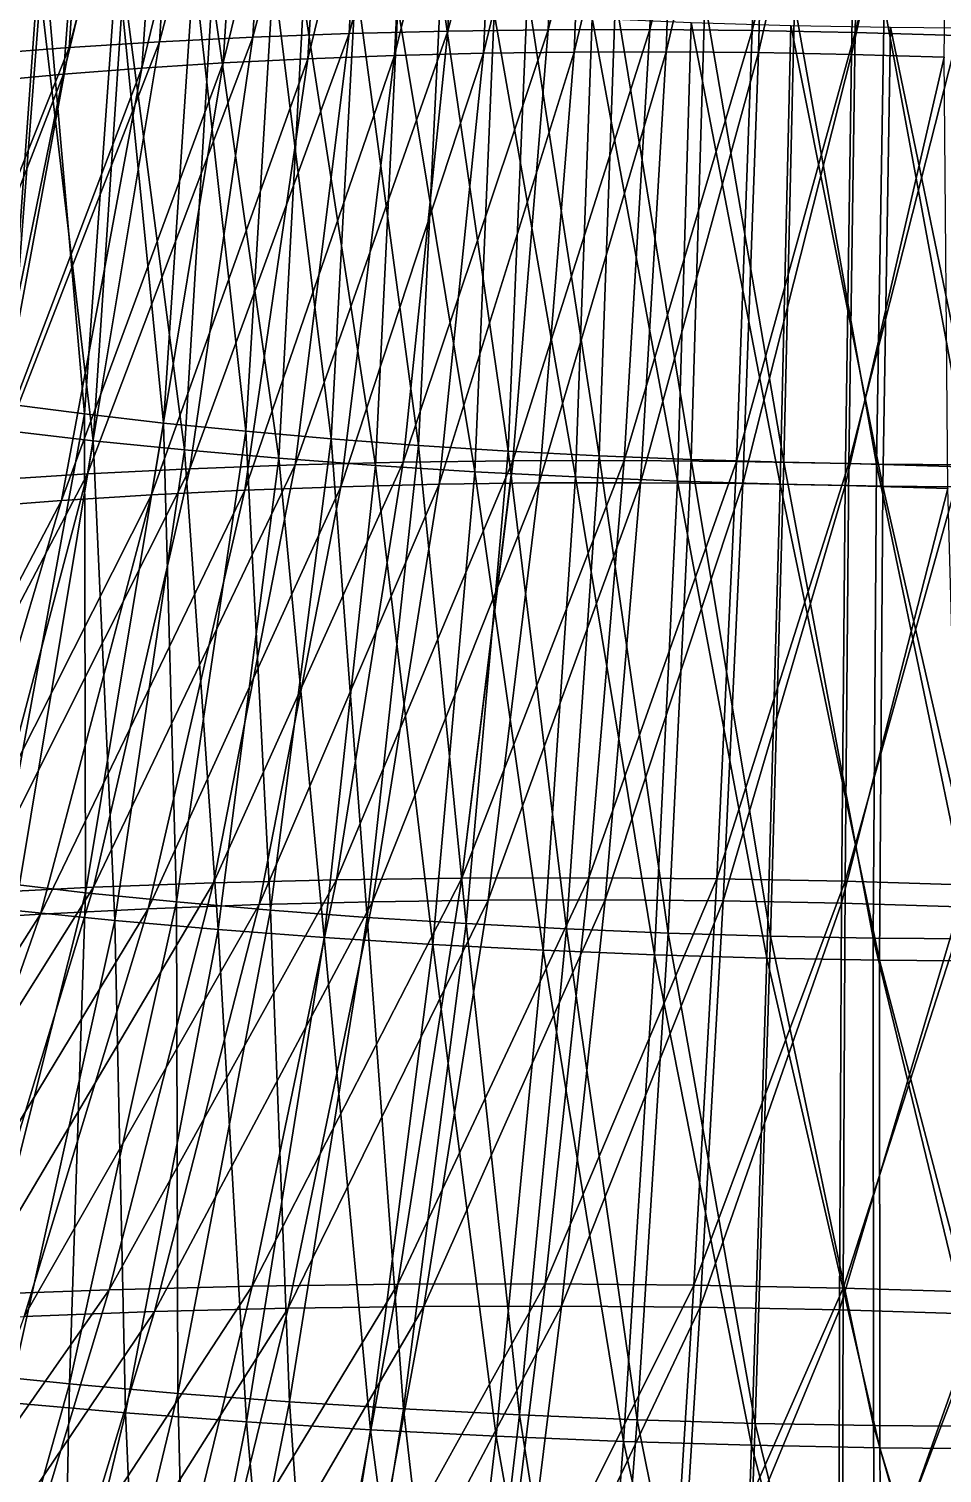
# Model space of a CAD drawing. Header units: metres. Extents: x -144 to 156, y -13 to 466.
# Drawn here: x -26.2 to 5.7, y 20.8 to 71.2 of the extents above; entities that cross this region are included whole.
import ezdxf

# ---------------------------------------------------------------- set-up
doc = ezdxf.new("R2010")
doc.units = ezdxf.units.M

msp = doc.modelspace()

# ---------------------------------------------------------------- linework, layer by layer
for points in [[(-8.069341, 71.206345, -1065.7246), (-7.4656115, 86.78565, -1061.8444), (-11.575644, 71.15916, -1064.9424), (-11.575543, 71.159256, -1064.9423)], [(-11.575644, 71.15916, -1064.9424), (-7.4656115, 86.78565, -1061.8444), (-10.872367, 86.73981, -1061.0844), (-10.872267, 86.73991, -1061.0842)], [(-4.517174, 71.21464, -1066.2634), (-4.0142946, 86.79372, -1062.3678), (-8.069341, 71.206345, -1065.7246), (-8.069241, 71.20644, -1065.7245)], [(-8.069341, 71.206345, -1065.7246), (-4.0142946, 86.79372, -1062.3678), (-7.4656115, 86.78565, -1061.8444), (-7.4655113, 86.78575, -1061.8442)], [(-4.517174, 71.21464, -1066.2634), (-0.53522515, 86.763954, -1062.6522), (-4.0142946, 86.79372, -1062.3678), (-4.0141945, 86.793816, -1062.3677)], [(-21.650116, 70.78749, -1061.1788), (-20.660812, 86.37869, -1057.4277), (-24.805593, 70.58891, -1059.4724), (-24.805494, 70.58901, -1059.4723)], [(-24.805593, 70.58891, -1059.4724), (-20.660812, 86.37869, -1057.4277), (-23.7267, 86.18575, -1055.7698), (-23.7266, 86.18585, -1055.7697)], [(-18.38261, 70.94922, -1062.664), (-17.486074, 86.53583, -1058.8706), (-21.650116, 70.78749, -1061.1788), (-21.650017, 70.78759, -1061.1787)], [(-21.650116, 70.78749, -1061.1788), (-17.486074, 86.53583, -1058.8706), (-20.660812, 86.37869, -1057.4277), (-20.660713, 86.37879, -1057.4276)], [(-15.01899, 71.0733, -1063.9205), (-14.217952, 86.656395, -1060.0914), (-18.38261, 70.94922, -1062.664), (-18.382511, 70.94932, -1062.6638)], [(-18.38261, 70.94922, -1062.664), (-14.217952, 86.656395, -1060.0914), (-17.486074, 86.53583, -1058.8706), (-17.485975, 86.53593, -1058.8705)], [(-11.575644, 71.15916, -1064.9424), (-10.872367, 86.73981, -1061.0844), (-15.01899, 71.0733, -1063.9205), (-15.018889, 71.0734, -1063.9204)], [(-15.01899, 71.0733, -1063.9205), (-10.872367, 86.73981, -1061.0844), (-14.217952, 86.656395, -1060.0914), (-14.217852, 86.656494, -1060.0913)], [(-0.9364438, 71.184006, -1066.556), (-0.53522515, 86.763954, -1062.6522), (-4.517174, 71.21464, -1066.2634), (-4.5170736, 71.21474, -1066.2633)], [(-0.9364438, 71.184006, -1066.556), (2.9546535, 86.69651, -1062.6962), (-0.53522515, 86.763954, -1062.6522), (-0.53512514, 86.76405, -1062.6521)], [(2.6554112, 71.11459, -1066.6013), (2.9546535, 86.69651, -1062.6962), (-0.9364438, 71.184006, -1066.556), (-0.9363438, 71.184105, -1066.5559)], [(2.6554112, 71.11459, -1066.6013), (6.438326, 86.59171, -1062.4994), (2.9546535, 86.69651, -1062.6962), (2.9547534, 86.69661, -1062.696)], [(6.240878, 71.00673, -1066.3987), (6.438326, 86.59171, -1062.4994), (2.6554112, 71.11459, -1066.6013), (2.6555111, 71.11469, -1066.6012)], [(-24.805593, 70.58891, -1059.4724), (-23.7267, 86.18575, -1055.7698), (-27.833656, 70.354454, -1057.5531), (-27.833557, 70.35455, -1057.553)], [(-27.833656, 70.354454, -1057.5531), (-23.7267, 86.18575, -1055.7698), (-26.668797, 85.957954, -1053.9048), (-26.668697, 85.95805, -1053.9047)], [(-16.466257, 70.19879, -1058.1072), (-15.56972, 85.7854, -1054.3138), (-19.416367, 70.05277, -1056.7664), (-19.416267, 70.05287, -1056.7662)], [(-19.416367, 70.05277, -1056.7664), (-15.56972, 85.7854, -1054.3138), (-18.427063, 85.643974, -1053.0151), (-18.426964, 85.64407, -1053.015)], [(-13.429369, 70.31083, -1059.2416), (-12.628331, 85.89391, -1055.4126), (-16.466257, 70.19879, -1058.1072), (-16.466158, 70.19889, -1058.107)], [(-16.466257, 70.19879, -1058.1072), (-12.628331, 85.89391, -1055.4126), (-15.56972, 85.7854, -1054.3138), (-15.56962, 85.7855, -1054.3137)], [(-10.3205, 70.388336, -1060.1643), (-9.617223, 85.96899, -1056.3063), (-13.429369, 70.31083, -1059.2416), (-13.429269, 70.31093, -1059.2415)], [(-13.429369, 70.31083, -1059.2416), (-9.617223, 85.96899, -1056.3063), (-12.628331, 85.89391, -1055.4126), (-12.628231, 85.89401, -1055.4125)], [(-7.154789, 70.43094, -1060.8705), (-6.5510597, 86.010254, -1056.9902), (-10.3205, 70.388336, -1060.1643), (-10.3204, 70.388435, -1060.1642)], [(-10.3205, 70.388336, -1060.1643), (-6.5510597, 86.010254, -1056.9902), (-9.617223, 85.96899, -1056.3063), (-9.617123, 85.969086, -1056.3062)], [(-3.94767, 70.43843, -1061.3569), (-3.4447896, 86.01751, -1057.4614), (-7.154789, 70.43094, -1060.8705), (-7.154689, 70.43104, -1060.8704)], [(-7.154789, 70.43094, -1060.8705), (-3.4447896, 86.01751, -1057.4614), (-6.5510597, 86.010254, -1056.9902), (-6.5509596, 86.01035, -1056.9901)], [(-3.94767, 70.43843, -1061.3569), (-0.3135426, 85.99072, -1057.7174), (-3.4447896, 86.01751, -1057.4614), (-3.4446898, 86.01761, -1057.4613)], [(-0.7147622, 70.410774, -1061.6212), (-0.3135426, 85.99072, -1057.7174), (-3.94767, 70.43843, -1061.3569), (-3.94757, 70.43853, -1061.3568)], [(-0.7147622, 70.410774, -1061.6212), (2.8274338, 85.930016, -1057.7568), (-0.3135426, 85.99072, -1057.7174), (-0.31344262, 85.99082, -1057.7173)], [(2.5281906, 70.3481, -1061.662), (2.8274338, 85.930016, -1057.7568), (-0.7147622, 70.410774, -1061.6212), (-0.7146622, 70.41087, -1061.6211)], [(2.5281906, 70.3481, -1061.662), (5.962823, 85.8357, -1057.5797), (2.8274338, 85.930016, -1057.7568), (2.8275337, 85.930115, -1057.7567)], [(5.765375, 70.25072, -1061.4791), (5.962823, 85.8357, -1057.5797), (2.5281906, 70.3481, -1061.662), (2.5282905, 70.3482, -1061.6619)], [(-24.999254, 69.661804, -1053.4927), (-23.834393, 85.2653, -1049.8445), (-27.604837, 69.41875, -1051.5759), (-27.604738, 69.418846, -1051.5758)], [(-27.604837, 69.41875, -1051.5759), (-23.834393, 85.2653, -1049.8445), (-26.35804, 85.02989, -1047.9879), (-26.35794, 85.02999, -1047.9878)], [(-22.26533, 69.87348, -1055.2257), (-21.186436, 85.47033, -1051.523), (-24.999254, 69.661804, -1053.4927), (-24.999155, 69.6619, -1053.4926)], [(-24.999254, 69.661804, -1053.4927), (-21.186436, 85.47033, -1051.523), (-23.834393, 85.2653, -1049.8445), (-23.834293, 85.265396, -1049.8444)], [(-19.416367, 70.05277, -1056.7664), (-18.427063, 85.643974, -1053.0151), (-22.26533, 69.87348, -1055.2257), (-22.26523, 69.87358, -1055.2256)], [(-22.26533, 69.87348, -1055.2257), (-18.427063, 85.643974, -1053.0151), (-21.186436, 85.47033, -1051.523), (-21.186337, 85.47043, -1051.5228)], [(-26.912539, 58.13442, -979.2103), (-28.11273, 74.45804, -979.863), (-25.687511, 74.1004, -977.89795), (-25.687412, 74.1005, -977.8978)], [(-26.912539, 58.13442, -979.2103), (-25.687511, 74.1004, -977.89795), (-24.270922, 57.789963, -977.3595), (-24.270823, 57.790062, -977.3594)], [(-24.270922, 57.789963, -977.3595), (-25.687511, 74.1004, -977.89795), (-23.128963, 73.76678, -976.10535), (-23.128864, 73.76688, -976.1052)], [(-24.270922, 57.789963, -977.3595), (-23.128963, 73.76678, -976.10535), (-21.504496, 57.47198, -975.69574), (-21.504396, 57.47208, -975.6956)], [(-21.504496, 57.47198, -975.69574), (-23.128963, 73.76678, -976.10535), (-20.449528, 73.45879, -974.4939), (-20.449429, 73.45889, -974.4938)], [(-27.026966, 57.20535, -973.2288), (-28.72776, 73.55285, -973.9664), (-25.885004, 73.18217, -971.9747), (-25.884905, 73.18227, -971.97455)], [(-27.026966, 57.20535, -973.2288), (-25.885004, 73.18217, -971.9747), (-23.962902, 56.853157, -971.38605), (-23.962803, 56.853256, -971.3859)], [(-23.962902, 56.853157, -971.38605), (-25.885004, 73.18217, -971.9747), (-22.907936, 72.83997, -970.1842), (-22.907837, 72.84007, -970.1841)], [(-21.504496, 57.47198, -975.69574), (-20.449528, 73.45879, -974.4939), (-18.626745, 57.18202, -974.2271), (-18.626646, 57.182117, -974.227)], [(-18.626745, 57.18202, -974.2271), (-20.449528, 73.45879, -974.4939), (-17.662271, 73.177956, -973.0715), (-17.662172, 73.178055, -973.07135)], [(-18.626745, 57.18202, -974.2271), (-17.662271, 73.177956, -973.0715), (-15.65169, 56.921494, -972.9608), (-15.651589, 56.921593, -972.9607)], [(-15.65169, 56.921494, -972.9608), (-17.662271, 73.177956, -973.0715), (-14.780768, 72.92562, -971.845), (-14.780668, 72.92572, -971.84485)], [(-23.962902, 56.853157, -971.38605), (-22.907936, 72.83997, -970.1842), (-20.775541, 56.531998, -969.75946), (-20.775442, 56.532097, -969.75934)], [(-20.775541, 56.531998, -969.75946), (-22.907936, 72.83997, -970.1842), (-19.811068, 72.52793, -968.60376), (-19.810968, 72.52803, -968.60364)], [(-15.65169, 56.921494, -972.9608), (-14.780768, 72.92562, -971.845), (-12.593824, 56.691673, -971.903), (-12.593724, 56.691772, -971.9029)], [(-12.593824, 56.691673, -971.903), (-14.780768, 72.92562, -971.845), (-11.819058, 72.703026, -970.82043), (-11.818958, 72.703125, -970.8203)], [(-12.593824, 56.691673, -971.903), (-11.819058, 72.703026, -970.82043), (-9.468068, 56.493675, -971.05884), (-9.467968, 56.493774, -971.0587)], [(-9.468068, 56.493675, -971.05884), (-11.819058, 72.703026, -970.82043), (-8.7915945, 72.51125, -970.0028), (-8.791494, 72.51135, -970.0027)], [(-20.775541, 56.531998, -969.75946), (-19.811068, 72.52793, -968.60376), (-17.480408, 56.243443, -968.35693), (-17.480309, 56.24354, -968.3568)], [(-17.480408, 56.243443, -968.35693), (-19.811068, 72.52793, -968.60376), (-16.609486, 72.247574, -967.2411), (-16.609386, 72.24767, -967.24097)], [(-17.480408, 56.243443, -968.35693), (-16.609486, 72.247574, -967.2411), (-14.09355, 55.988895, -967.1853), (-14.09345, 55.988995, -967.1852)], [(-14.09355, 55.988895, -967.1853), (-16.609486, 72.247574, -967.2411), (-13.318788, 72.00025, -966.1027), (-13.318687, 72.00035, -966.1026)], [(-9.468068, 56.493675, -971.05884), (-8.7915945, 72.51125, -970.0028), (-6.289608, 56.32847, -970.4324), (-6.289508, 56.328568, -970.43225)], [(-6.289608, 56.32847, -970.4324), (-8.7915945, 72.51125, -970.0028), (-5.7130833, 72.35124, -969.39606), (-5.712983, 72.35134, -969.39594)], [(-6.289608, 56.32847, -970.4324), (-5.7130833, 72.35124, -969.39606), (-3.0739489, 56.196854, -970.02673), (-3.073849, 56.196953, -970.0266)], [(-3.0739489, 56.196854, -970.02673), (-5.7130833, 72.35124, -969.39606), (-2.598544, 72.22376, -969.0032), (-2.598444, 72.22386, -969.00305)], [(-3.0739489, 56.196854, -970.02673), (-2.598544, 72.22376, -969.0032), (0.16324186, 56.099472, -969.8439), (0.16334186, 56.09957, -969.84375)], [(0.16324186, 56.099472, -969.8439), (-2.598544, 72.22376, -969.0032), (0.5368521, 72.12945, -968.82605), (0.53695214, 72.12955, -968.8259)], [(-14.09355, 55.988895, -967.1853), (-13.318788, 72.00025, -966.1027), (-10.631502, 55.7696, -966.2503), (-10.631402, 55.7697, -966.2502)], [(-10.631502, 55.7696, -966.2503), (-13.318788, 72.00025, -966.1027), (-9.9550295, 71.78718, -965.1942), (-9.954929, 71.78728, -965.1941)], [(-10.631502, 55.7696, -966.2503), (-9.9550295, 71.78718, -965.1942), (-7.1110744, 55.586617, -965.55646), (-7.1109743, 55.586716, -965.55634)], [(-7.1110744, 55.586617, -965.55646), (-9.9550295, 71.78718, -965.1942), (-6.5345526, 71.60939, -964.5201), (-6.5344524, 71.60949, -964.51996)], [(0.16324186, 56.099472, -969.8439), (0.5368521, 72.12945, -968.82605), (3.4061942, 56.036797, -969.8847), (3.406294, 56.036896, -969.8846)], [(3.4061942, 56.036797, -969.8847), (0.5368521, 72.12945, -968.82605), (3.6778276, 72.06874, -968.86554), (3.6779275, 72.06884, -968.8654)], [(3.4061942, 56.036797, -969.8847), (3.6778276, 72.06874, -968.86554), (6.639086, 56.00914, -970.1489), (6.639186, 56.00924, -970.1488)], [(6.639086, 56.00914, -970.1489), (3.6778276, 72.06874, -968.86554), (6.809059, 72.041954, -969.1215), (6.8091593, 72.04205, -969.1214)], [(-13.132458, 56.10268, -1072.0497), (-11.575644, 71.15916, -1064.9424), (-16.901018, 56.008724, -1070.9313), (-16.900919, 56.008823, -1070.9312)], [(-16.901018, 56.008724, -1070.9313), (-11.575644, 71.15916, -1064.9424), (-15.01899, 71.0733, -1063.9205), (-15.018889, 71.0734, -1063.9204)], [(-9.294993, 56.154327, -1072.9058), (-8.069341, 71.206345, -1065.7246), (-13.132458, 56.10268, -1072.0497), (-13.132358, 56.10278, -1072.0496)], [(-13.132458, 56.10268, -1072.0497), (-8.069341, 71.206345, -1065.7246), (-11.575644, 71.15916, -1064.9424), (-11.575543, 71.159256, -1064.9423)], [(-5.4073343, 56.163406, -1073.4955), (-4.517174, 71.21464, -1066.2634), (-9.294993, 56.154327, -1072.9058), (-9.294893, 56.154427, -1072.9056)], [(-9.294993, 56.154327, -1072.9058), (-4.517174, 71.21464, -1066.2634), (-8.069341, 71.206345, -1065.7246), (-8.069241, 71.20644, -1065.7245)], [(-7.1110744, 55.586617, -965.55646), (-6.5345526, 71.60939, -964.5201), (-3.5494509, 55.440838, -965.1072), (-3.549351, 55.440937, -965.10706)], [(-3.5494509, 55.440838, -965.1072), (-6.5345526, 71.60939, -964.5201), (-3.074046, 71.46775, -964.08356), (-3.073946, 71.46785, -964.08344)], [(-5.4073343, 56.163406, -1073.4955), (-0.9364438, 71.184006, -1066.556), (-4.517174, 71.21464, -1066.2634), (-4.5170736, 71.21474, -1066.2633)], [(-1.4884145, 56.12988, -1073.8158), (-0.9364438, 71.184006, -1066.556), (-5.4073343, 56.163406, -1073.4955), (-5.407234, 56.163506, -1073.4954)], [(-3.5494509, 55.440838, -965.1072), (-3.074046, 71.46775, -964.08356), (0.036022186, 55.33298, -964.9046), (0.036122188, 55.33308, -964.9045)], [(0.036022186, 55.33298, -964.9046), (-3.074046, 71.46775, -964.08356), (0.40963197, 71.36295, -963.8868), (0.40973195, 71.36305, -963.88666)], [(-1.4884145, 56.12988, -1073.8158), (2.6554112, 71.11459, -1066.6013), (-0.9364438, 71.184006, -1066.556), (-0.9363438, 71.184105, -1066.5559)], [(0.036022186, 55.33298, -964.9046), (0.40963197, 71.36295, -963.8868), (3.6278763, 55.263565, -964.9498), (3.6279762, 55.263664, -964.9497)], [(3.6278763, 55.263565, -964.9498), (0.40963197, 71.36295, -963.8868), (3.8995101, 71.29551, -963.93066), (3.89961, 71.29561, -963.93054)], [(3.6278763, 55.263565, -964.9498), (3.8995101, 71.29551, -963.93066), (7.2085896, 55.232933, -965.2425), (7.2086897, 55.233032, -965.2424)], [(7.2085896, 55.232933, -965.2425), (3.8995101, 71.29551, -963.93066), (7.378562, 71.26575, -964.2151), (7.378662, 71.26585, -964.21497)], [(-24.158436, 55.695915, -1067.9307), (-21.650116, 70.78749, -1061.1788), (-27.611935, 55.478584, -1066.0631), (-27.611835, 55.478683, -1066.063)], [(-27.611935, 55.478584, -1066.0631), (-21.650116, 70.78749, -1061.1788), (-24.805593, 70.58891, -1059.4724), (-24.805494, 70.58901, -1059.4723)], [(-20.582323, 55.872917, -1069.556), (-18.38261, 70.94922, -1062.664), (-24.158436, 55.695915, -1067.9307), (-24.158337, 55.696014, -1067.9305)], [(-24.158436, 55.695915, -1067.9307), (-18.38261, 70.94922, -1062.664), (-21.650116, 70.78749, -1061.1788), (-21.650017, 70.78759, -1061.1787)], [(-16.901018, 56.008724, -1070.9313), (-15.01899, 71.0733, -1063.9205), (-20.582323, 55.872917, -1069.556), (-20.582224, 55.873016, -1069.5559)], [(-20.582323, 55.872917, -1069.556), (-15.01899, 71.0733, -1063.9205), (-18.38261, 70.94922, -1062.664), (-18.382511, 70.94932, -1062.6638)], [(2.442682, 56.05391, -1073.8652), (2.6554112, 71.11459, -1066.6013), (-1.4884145, 56.12988, -1073.8158), (-1.4883145, 56.12998, -1073.8157)], [(2.442682, 56.05391, -1073.8652), (6.240878, 71.00673, -1066.3987), (2.6554112, 71.11459, -1066.6013), (2.6555111, 71.11469, -1066.6012)], [(6.366787, 55.935863, -1073.6436), (6.240878, 71.00673, -1066.3987), (2.442682, 56.05391, -1073.8652), (2.442782, 56.05401, -1073.8651)], [(-27.611935, 55.478584, -1066.0631), (-24.805593, 70.58891, -1059.4724), (-30.925995, 55.22198, -1063.9624), (-30.925896, 55.22208, -1063.9623)], [(-30.925995, 55.22198, -1063.9624), (-24.805593, 70.58891, -1059.4724), (-27.833656, 70.354454, -1057.5531), (-27.833557, 70.35455, -1057.553)], [(-18.665968, 55.12249, -1064.9993), (-16.466257, 70.19879, -1058.1072), (-21.924685, 54.961197, -1063.5182), (-21.924585, 54.961296, -1063.5181)], [(-21.924685, 54.961197, -1063.5182), (-16.466257, 70.19879, -1058.1072), (-19.416367, 70.05277, -1056.7664), (-19.416267, 70.05287, -1056.7662)], [(-15.311397, 55.246246, -1066.2524), (-13.429369, 70.31083, -1059.2416), (-18.665968, 55.12249, -1064.9993), (-18.665869, 55.12259, -1064.9991)], [(-18.665968, 55.12249, -1064.9993), (-13.429369, 70.31083, -1059.2416), (-16.466257, 70.19879, -1058.1072), (-16.466158, 70.19889, -1058.107)], [(-11.877313, 55.331863, -1067.2715), (-10.3205, 70.388336, -1060.1643), (-15.311397, 55.246246, -1066.2524), (-15.311296, 55.246346, -1066.2523)], [(-15.311397, 55.246246, -1066.2524), (-10.3205, 70.388336, -1060.1643), (-13.429369, 70.31083, -1059.2416), (-13.429269, 70.31093, -1059.2415)], [(-8.380441, 55.37892, -1068.0516), (-7.154789, 70.43094, -1060.8705), (-11.877313, 55.331863, -1067.2715), (-11.877213, 55.331963, -1067.2714)], [(-11.877313, 55.331863, -1067.2715), (-7.154789, 70.43094, -1060.8705), (-10.3205, 70.388336, -1060.1643), (-10.3204, 70.388435, -1060.1642)], [(-4.8378296, 55.387196, -1068.589), (-3.94767, 70.43843, -1061.3569), (-8.380441, 55.37892, -1068.0516), (-8.380341, 55.37902, -1068.0515)], [(-8.380441, 55.37892, -1068.0516), (-3.94767, 70.43843, -1061.3569), (-7.154789, 70.43094, -1060.8705), (-7.154689, 70.43104, -1060.8704)], [(-4.8378296, 55.387196, -1068.589), (-0.7147622, 70.410774, -1061.6212), (-3.94767, 70.43843, -1061.3569), (-3.94757, 70.43853, -1061.3568)], [(-1.266732, 55.356647, -1068.8809), (-0.7147622, 70.410774, -1061.6212), (-4.8378296, 55.387196, -1068.589), (-4.8377295, 55.387295, -1068.5889)], [(-1.266732, 55.356647, -1068.8809), (2.5281906, 70.3481, -1061.662), (-0.7147622, 70.410774, -1061.6212), (-0.7146622, 70.41087, -1061.6211)], [(2.315461, 55.28742, -1068.926), (2.5281906, 70.3481, -1061.662), (-1.266732, 55.356647, -1068.8809), (-1.266632, 55.356747, -1068.8807)], [(2.315461, 55.28742, -1068.926), (5.765375, 70.25072, -1061.4791), (2.5281906, 70.3481, -1061.662), (2.5282905, 70.3482, -1061.6619)], [(5.891285, 55.17985, -1068.724), (5.765375, 70.25072, -1061.4791), (2.315461, 55.28742, -1068.926), (2.3155608, 55.287518, -1068.9259)], [(-28.09159, 54.529327, -1059.9021), (-24.999254, 69.661804, -1053.4927), (-30.96974, 54.260853, -1057.7848), (-30.96964, 54.260952, -1057.7847)], [(-30.96974, 54.260853, -1057.7848), (-24.999254, 69.661804, -1053.4927), (-27.604837, 69.41875, -1051.5759), (-27.604738, 69.418846, -1051.5758)], [(-25.071672, 54.763153, -1061.8163), (-22.26533, 69.87348, -1055.2257), (-28.09159, 54.529327, -1059.9021), (-28.091492, 54.529427, -1059.902)], [(-28.09159, 54.529327, -1059.9021), (-22.26533, 69.87348, -1055.2257), (-24.999254, 69.661804, -1053.4927), (-24.999155, 69.6619, -1053.4926)], [(-21.924685, 54.961197, -1063.5182), (-19.416367, 70.05277, -1056.7664), (-25.071672, 54.763153, -1061.8163), (-25.071573, 54.763252, -1061.8162)], [(-25.071672, 54.763153, -1061.8163), (-19.416367, 70.05277, -1056.7664), (-22.26533, 69.87348, -1055.2257), (-22.26523, 69.87358, -1055.2256)], [(-27.28707, 41.415592, -975.8047), (-26.912539, 58.13442, -979.2103), (-24.270922, 57.789963, -977.3595), (-24.270823, 57.790062, -977.3594)], [(-27.28707, 41.415592, -975.8047), (-24.270922, 57.789963, -977.3595), (-24.231249, 41.064346, -973.9669), (-24.23115, 41.064445, -973.9668)], [(-24.231249, 41.064346, -973.9669), (-24.270922, 57.789963, -977.3595), (-21.504496, 57.47198, -975.69574), (-21.504396, 57.47208, -975.6956)], [(-26.68966, 40.445522, -969.6572), (-27.026966, 57.20535, -973.2288), (-23.962902, 56.853157, -971.38605), (-23.962803, 56.853256, -971.3859)], [(-24.231249, 41.064346, -973.9669), (-21.504496, 57.47198, -975.69574), (-21.052462, 40.744053, -972.34467), (-21.052362, 40.744152, -972.34454)], [(-21.052462, 40.744053, -972.34467), (-21.504496, 57.47198, -975.69574), (-18.626745, 57.18202, -974.2271), (-18.626646, 57.182117, -974.227)], [(-21.052462, 40.744053, -972.34467), (-18.626745, 57.18202, -974.2271), (-17.766191, 40.456276, -970.9459), (-17.766092, 40.456375, -970.9458)], [(-17.766191, 40.456276, -970.9459), (-18.626745, 57.18202, -974.2271), (-15.65169, 56.921494, -972.9608), (-15.651589, 56.921593, -972.9607)], [(-26.68966, 40.445522, -969.6572), (-23.962902, 56.853157, -971.38605), (-23.20126, 40.094032, -967.87695), (-23.20116, 40.09413, -967.87683)], [(-23.20126, 40.094032, -967.87695), (-23.962902, 56.853157, -971.38605), (-20.775541, 56.531998, -969.75946), (-20.775442, 56.532097, -969.75934)], [(-23.20126, 40.094032, -967.87695), (-20.775541, 56.531998, -969.75946), (-19.594906, 39.778225, -966.342), (-19.594807, 39.778324, -966.34186)], [(-19.594906, 39.778225, -966.342), (-20.775541, 56.531998, -969.75946), (-17.480408, 56.243443, -968.35693), (-17.480309, 56.24354, -968.3568)], [(-17.766191, 40.456276, -970.9459), (-15.65169, 56.921494, -972.9608), (-14.388446, 40.20241, -969.7774), (-14.388346, 40.20251, -969.7773)], [(-14.388446, 40.20241, -969.7774), (-15.65169, 56.921494, -972.9608), (-12.593824, 56.691673, -971.903), (-12.593724, 56.691772, -971.9029)], [(-14.388446, 40.20241, -969.7774), (-12.593824, 56.691673, -971.903), (-10.935708, 39.983704, -968.8449), (-10.935608, 39.983803, -968.8448)], [(-10.935708, 39.983704, -968.8449), (-12.593824, 56.691673, -971.903), (-9.468068, 56.493675, -971.05884), (-9.467968, 56.493774, -971.0587)], [(-19.755735, 41.410706, -1080.805), (-16.901018, 56.008724, -1070.9313), (-23.954653, 41.255802, -1079.2365), (-23.954554, 41.2559, -1079.2363)], [(-23.954653, 41.255802, -1079.2365), (-16.901018, 56.008724, -1070.9313), (-20.582323, 55.872917, -1069.556), (-20.582224, 55.873016, -1069.5559)], [(-15.457294, 41.517876, -1082.0807), (-13.132458, 56.10268, -1072.0497), (-19.755735, 41.410706, -1080.805), (-19.755636, 41.410805, -1080.8049)], [(-19.755735, 41.410706, -1080.805), (-13.132458, 56.10268, -1072.0497), (-16.901018, 56.008724, -1070.9313), (-16.900919, 56.008823, -1070.9312)], [(-19.594906, 39.778225, -966.342), (-17.480408, 56.243443, -968.35693), (-15.888173, 39.499634, -965.0597), (-15.888073, 39.499733, -965.0596)], [(-15.888173, 39.499634, -965.0597), (-17.480408, 56.243443, -968.35693), (-14.09355, 55.988895, -967.1853), (-14.09345, 55.988995, -967.1852)], [(-11.080261, 41.576782, -1083.0571), (-9.294993, 56.154327, -1072.9058), (-15.457294, 41.517876, -1082.0807), (-15.457194, 41.517975, -1082.0806)], [(-15.457294, 41.517876, -1082.0807), (-9.294993, 56.154327, -1072.9058), (-13.132458, 56.10268, -1072.0497), (-13.132358, 56.10278, -1072.0496)], [(-6.645975, 41.587135, -1083.7297), (-5.4073343, 56.163406, -1073.4955), (-11.080261, 41.576782, -1083.0571), (-11.080161, 41.57688, -1083.057)], [(-11.080261, 41.576782, -1083.0571), (-5.4073343, 56.163406, -1073.4955), (-9.294993, 56.154327, -1072.9058), (-9.294893, 56.154427, -1072.9056)], [(-10.935708, 39.983704, -968.8449), (-9.468068, 56.493675, -971.05884), (-7.424754, 39.801212, -968.15295), (-7.424654, 39.80131, -968.15283)], [(-7.424754, 39.801212, -968.15295), (-9.468068, 56.493675, -971.05884), (-6.289608, 56.32847, -970.4324), (-6.289508, 56.328568, -970.43225)], [(-7.424754, 39.801212, -968.15295), (-6.289608, 56.32847, -970.4324), (-3.8727105, 39.655827, -967.7049), (-3.8726106, 39.655926, -967.7048)], [(-6.645975, 41.587135, -1083.7297), (-1.4884145, 56.12988, -1073.8158), (-5.4073343, 56.163406, -1073.4955), (-5.407234, 56.163506, -1073.4954)], [(-2.1760323, 41.548897, -1084.0951), (-1.4884145, 56.12988, -1073.8158), (-6.645975, 41.587135, -1083.7297), (-6.645875, 41.587234, -1083.7296)], [(-3.8727105, 39.655827, -967.7049), (-6.289608, 56.32847, -970.4324), (-3.0739489, 56.196854, -970.02673), (-3.073849, 56.196953, -970.0266)], [(-3.8727105, 39.655827, -967.7049), (-3.0739489, 56.196854, -970.02673), (-0.29688096, 39.54826, -967.50287), (-0.29678097, 39.54836, -967.50275)], [(-0.29688096, 39.54826, -967.50287), (-3.0739489, 56.196854, -970.02673), (0.16324186, 56.099472, -969.8439), (0.16334186, 56.09957, -969.84375)], [(-2.1760323, 41.548897, -1084.0951), (2.442682, 56.05391, -1073.8652), (-1.4884145, 56.12988, -1073.8158), (-1.4883145, 56.12998, -1073.8157)], [(2.3077977, 41.462242, -1084.1515), (2.442682, 56.05391, -1073.8652), (-2.1760323, 41.548897, -1084.0951), (-2.1759324, 41.548996, -1084.095)], [(-0.29688096, 39.54826, -967.50287), (0.16324186, 56.099472, -969.8439), (3.2853115, 39.47903, -967.548), (3.2854114, 39.47913, -967.54785)], [(3.2853115, 39.47903, -967.548), (0.16324186, 56.099472, -969.8439), (3.4061942, 56.036797, -969.8847), (3.406294, 56.036896, -969.8846)], [(2.3077977, 41.462242, -1084.1515), (6.366787, 55.935863, -1073.6436), (2.442682, 56.05391, -1073.8652), (2.442782, 56.05401, -1073.8651)], [(3.2853115, 39.47903, -967.548), (3.4061942, 56.036797, -969.8847), (6.856391, 39.448483, -967.83984), (6.856491, 39.44858, -967.8397)], [(6.856391, 39.448483, -967.83984), (3.4061942, 56.036797, -969.8847), (6.639086, 56.00914, -970.1489), (6.639186, 56.00924, -970.1488)], [(-28.033587, 41.053913, -1077.3826), (-24.158436, 55.695915, -1067.9307), (-31.97267, 40.806023, -1075.2524), (-31.97257, 40.80612, -1075.2523)], [(-31.97267, 40.806023, -1075.2524), (-24.158436, 55.695915, -1067.9307), (-27.611935, 55.478584, -1066.0631), (-27.611835, 55.478683, -1066.063)], [(-23.954653, 41.255802, -1079.2365), (-20.582323, 55.872917, -1069.556), (-28.033587, 41.053913, -1077.3826), (-28.033487, 41.054012, -1077.3824)], [(-28.033587, 41.053913, -1077.3826), (-20.582323, 55.872917, -1069.556), (-24.158436, 55.695915, -1067.9307), (-24.158337, 55.696014, -1067.9305)], [(-15.888173, 39.499634, -965.0597), (-14.09355, 55.988895, -967.1853), (-12.099143, 39.259624, -964.0364), (-12.099043, 39.259724, -964.03625)], [(-12.099143, 39.259624, -964.0364), (-14.09355, 55.988895, -967.1853), (-10.631502, 55.7696, -966.2503), (-10.631402, 55.7697, -966.2502)], [(-12.099143, 39.259624, -964.0364), (-10.631502, 55.7696, -966.2503), (-8.246222, 39.05936, -963.27704), (-8.246121, 39.05946, -963.2769)], [(-8.246222, 39.05936, -963.27704), (-10.631502, 55.7696, -966.2503), (-7.1110744, 55.586617, -965.55646), (-7.1109743, 55.586716, -965.55634)], [(-8.246222, 39.05936, -963.27704), (-7.1110744, 55.586617, -965.55646), (-4.348213, 38.899815, -962.7853), (-4.348113, 38.899914, -962.78516)], [(-4.348213, 38.899815, -962.7853), (-7.1110744, 55.586617, -965.55646), (-3.5494509, 55.440838, -965.1072), (-3.549351, 55.440937, -965.10706)], [(6.783655, 41.3276, -1083.8987), (6.366787, 55.935863, -1073.6436), (2.3077977, 41.462242, -1084.1515), (2.3078976, 41.46234, -1084.1514)], [(-22.038298, 40.505375, -1074.6797), (-18.665968, 55.12249, -1064.9993), (-25.799835, 40.319195, -1072.97), (-25.799736, 40.319294, -1072.9698)], [(-25.799835, 40.319195, -1072.97), (-18.665968, 55.12249, -1064.9993), (-21.924685, 54.961197, -1063.5182), (-21.924585, 54.961296, -1063.5181)], [(-18.166115, 40.648228, -1076.1262), (-15.311397, 55.246246, -1066.2524), (-22.038298, 40.505375, -1074.6797), (-22.038198, 40.505474, -1074.6796)], [(-22.038298, 40.505375, -1074.6797), (-15.311397, 55.246246, -1066.2524), (-18.665968, 55.12249, -1064.9993), (-18.665869, 55.12259, -1064.9991)], [(-14.20215, 40.747055, -1077.3026), (-11.877313, 55.331863, -1067.2715), (-18.166115, 40.648228, -1076.1262), (-18.166016, 40.648327, -1076.1261)], [(-18.166115, 40.648228, -1076.1262), (-11.877313, 55.331863, -1067.2715), (-15.311397, 55.246246, -1066.2524), (-15.311296, 55.246346, -1066.2523)], [(-10.1657095, 40.801376, -1078.2031), (-8.380441, 55.37892, -1068.0516), (-14.20215, 40.747055, -1077.3026), (-14.20205, 40.747154, -1077.3025)], [(-14.20215, 40.747055, -1077.3026), (-8.380441, 55.37892, -1068.0516), (-11.877313, 55.331863, -1067.2715), (-11.877213, 55.331963, -1067.2714)], [(-6.0764704, 40.81093, -1078.8234), (-4.8378296, 55.387196, -1068.589), (-10.1657095, 40.801376, -1078.2031), (-10.165609, 40.801476, -1078.203)], [(-10.1657095, 40.801376, -1078.2031), (-4.8378296, 55.387196, -1068.589), (-8.380441, 55.37892, -1068.0516), (-8.380341, 55.37902, -1068.0515)], [(-6.0764704, 40.81093, -1078.8234), (-1.266732, 55.356647, -1068.8809), (-4.8378296, 55.387196, -1068.589), (-4.8377295, 55.387295, -1068.5889)], [(-1.9543494, 40.77566, -1079.1603), (-1.266732, 55.356647, -1068.8809), (-6.0764704, 40.81093, -1078.8234), (-6.0763702, 40.811028, -1078.8232)], [(-4.348213, 38.899815, -962.7853), (-3.5494509, 55.440838, -965.1072), (-0.4241011, 38.78177, -962.5636), (-0.42400113, 38.781868, -962.5635)], [(-0.4241011, 38.78177, -962.5636), (-3.5494509, 55.440838, -965.1072), (0.036022186, 55.33298, -964.9046), (0.036122188, 55.33308, -964.9045)], [(-1.9543494, 40.77566, -1079.1603), (2.315461, 55.28742, -1068.926), (-1.266732, 55.356647, -1068.8809), (-1.266632, 55.356747, -1068.8807)], [(2.1805785, 40.69575, -1079.2123), (2.315461, 55.28742, -1068.926), (-1.9543494, 40.77566, -1079.1603), (-1.9542494, 40.77576, -1079.1602)], [(-0.4241011, 38.78177, -962.5636), (0.036022186, 55.33298, -964.9046), (3.5069945, 38.7058, -962.6131), (3.5070944, 38.7059, -962.613)], [(3.5069945, 38.7058, -962.6131), (0.036022186, 55.33298, -964.9046), (3.6278763, 55.263565, -964.9498), (3.6279762, 55.263664, -964.9497)], [(2.1805785, 40.69575, -1079.2123), (5.891285, 55.17985, -1068.724), (2.315461, 55.28742, -1068.926), (2.3155608, 55.287518, -1068.9259)], [(6.308154, 40.571587, -1078.9791), (5.891285, 55.17985, -1068.724), (2.1805785, 40.69575, -1079.2123), (2.1806784, 40.69585, -1079.2122)], [(3.5069945, 38.7058, -962.6131), (3.6278763, 55.263565, -964.9498), (7.4258947, 38.67227, -962.9334), (7.425995, 38.67237, -962.9333)], [(7.4258947, 38.67227, -962.9334), (3.6278763, 55.263565, -964.9498), (7.2085896, 55.232933, -965.2425), (7.2086897, 55.233032, -965.2424)], [(-29.432405, 40.090595, -1071.0056), (-25.071672, 54.763153, -1061.8163), (-32.9183, 39.820686, -1068.796), (-32.9182, 39.820786, -1068.7959)], [(-32.9183, 39.820686, -1068.796), (-25.071672, 54.763153, -1061.8163), (-28.09159, 54.529327, -1059.9021), (-28.091492, 54.529427, -1059.902)], [(-25.799835, 40.319195, -1072.97), (-21.924685, 54.961197, -1063.5182), (-29.432405, 40.090595, -1071.0056), (-29.432306, 40.090694, -1071.0055)], [(-29.432405, 40.090595, -1071.0056), (-21.924685, 54.961197, -1063.5182), (-25.071672, 54.763153, -1061.8163), (-25.071573, 54.763252, -1061.8162)], [(-28.462309, 24.278053, -969.60095), (-27.28707, 41.415592, -975.8047), (-24.231249, 41.064346, -973.9669), (-24.23115, 41.064445, -973.9668)], [(-23.406696, 27.194614, -1093.0225), (-19.755735, 41.410706, -1080.805), (-28.286882, 27.014576, -1091.1993), (-28.286783, 27.014675, -1091.1992)], [(-28.286882, 27.014576, -1091.1993), (-19.755735, 41.410706, -1080.805), (-23.954653, 41.255802, -1079.2365), (-23.954554, 41.2559, -1079.2363)], [(-18.410833, 27.319168, -1094.5051), (-15.457294, 41.517876, -1082.0807), (-23.406696, 27.194614, -1093.0225), (-23.406597, 27.194714, -1093.0223)], [(-23.406696, 27.194614, -1093.0225), (-15.457294, 41.517876, -1082.0807), (-19.755735, 41.410706, -1080.805), (-19.755636, 41.410805, -1080.8049)], [(-13.323626, 27.38763, -1095.64), (-11.080261, 41.576782, -1083.0571), (-18.410833, 27.319168, -1094.5051), (-18.410734, 27.319267, -1094.505)], [(-18.410833, 27.319168, -1094.5051), (-11.080261, 41.576782, -1083.0571), (-15.457294, 41.517876, -1082.0807), (-15.457194, 41.517975, -1082.0806)], [(-8.169878, 27.39967, -1096.4216), (-6.645975, 41.587135, -1083.7297), (-13.323626, 27.38763, -1095.64), (-13.323525, 27.38773, -1095.6399)], [(-13.323626, 27.38763, -1095.64), (-6.645975, 41.587135, -1083.7297), (-11.080261, 41.576782, -1083.0571), (-11.080161, 41.57688, -1083.057)], [(-8.169878, 27.39967, -1096.4216), (-2.1760323, 41.548897, -1084.0951), (-6.645975, 41.587135, -1083.7297), (-6.645875, 41.587234, -1083.7296)], [(-2.974691, 27.355225, -1096.8463), (-2.1760323, 41.548897, -1084.0951), (-8.169878, 27.39967, -1096.4216), (-8.169778, 27.399769, -1096.4215)], [(-2.974691, 27.355225, -1096.8463), (2.3077977, 41.462242, -1084.1515), (-2.1760323, 41.548897, -1084.0951), (-2.1759324, 41.548996, -1084.095)], [(2.2366395, 27.25451, -1096.9119), (2.3077977, 41.462242, -1084.1515), (-2.974691, 27.355225, -1096.8463), (-2.974591, 27.355324, -1096.8462)], [(2.2366395, 27.25451, -1096.9119), (6.783655, 41.3276, -1083.8987), (2.3077977, 41.462242, -1084.1515), (2.3078976, 41.46234, -1084.1514)], [(-28.286882, 27.014576, -1091.1993), (-23.954653, 41.255802, -1079.2365), (-33.027622, 26.77993, -1089.0447), (-33.027523, 26.78003, -1089.0446)], [(-33.027622, 26.77993, -1089.0447), (-23.954653, 41.255802, -1079.2365), (-28.033587, 41.053913, -1077.3826), (-28.033487, 41.054012, -1077.3824)], [(-28.462309, 24.278053, -969.60095), (-24.231249, 41.064346, -973.9669), (-24.793032, 23.908337, -967.7284), (-24.792933, 23.908436, -967.7283)], [(-24.793032, 23.908337, -967.7284), (-24.231249, 41.064346, -973.9669), (-21.052462, 40.744053, -972.34467), (-21.052362, 40.744152, -972.34454)], [(7.4387026, 27.098022, -1096.618), (6.783655, 41.3276, -1083.8987), (2.2366395, 27.25451, -1096.9119), (2.2367394, 27.25461, -1096.9117)], [(-26.37053, 26.264149, -1086.6426), (-22.038298, 40.505375, -1074.6797), (-30.793873, 26.045214, -1084.6321), (-30.793774, 26.045313, -1084.632)], [(-30.793873, 26.045214, -1084.6321), (-22.038298, 40.505375, -1074.6797), (-25.799835, 40.319195, -1072.97), (-25.799736, 40.319294, -1072.9698)], [(-26.941826, 23.258316, -963.26074), (-26.68966, 40.445522, -969.6572), (-23.20126, 40.094032, -967.87695), (-23.20116, 40.09413, -967.87683)], [(-21.817074, 26.432133, -1088.3436), (-18.166115, 40.648228, -1076.1262), (-26.37053, 26.264149, -1086.6426), (-26.37043, 26.264248, -1086.6425)], [(-26.37053, 26.264149, -1086.6426), (-18.166115, 40.648228, -1076.1262), (-22.038298, 40.505375, -1074.6797), (-22.038198, 40.505474, -1074.6796)], [(-24.793032, 23.908337, -967.7284), (-21.052462, 40.744053, -972.34467), (-20.999683, 23.576155, -966.11383), (-20.999584, 23.576254, -966.1137)], [(-17.15569, 26.54835, -1089.7269), (-14.20215, 40.747055, -1077.3026), (-21.817074, 26.432133, -1088.3436), (-21.816975, 26.432232, -1088.3435)], [(-21.817074, 26.432133, -1088.3436), (-14.20215, 40.747055, -1077.3026), (-18.166115, 40.648228, -1076.1262), (-18.166016, 40.648327, -1076.1261)], [(-20.999683, 23.576155, -966.11383), (-21.052462, 40.744053, -972.34467), (-17.766191, 40.456276, -970.9459), (-17.766092, 40.456375, -970.9458)], [(-20.999683, 23.576155, -966.11383), (-17.766191, 40.456276, -970.9459), (-17.100752, 23.283121, -964.765), (-17.100653, 23.28322, -964.7649)], [(-17.100752, 23.283121, -964.765), (-17.766191, 40.456276, -970.9459), (-14.388446, 40.20241, -969.7774), (-14.388346, 40.20251, -969.7773)], [(-12.409073, 26.612228, -1090.7859), (-10.1657095, 40.801376, -1078.2031), (-17.15569, 26.54835, -1089.7269), (-17.15559, 26.548449, -1089.7268)], [(-17.15569, 26.54835, -1089.7269), (-10.1657095, 40.801376, -1078.2031), (-14.20215, 40.747055, -1077.3026), (-14.20205, 40.747154, -1077.3025)], [(-7.600374, 26.623459, -1091.5153), (-6.0764704, 40.81093, -1078.8234), (-12.409073, 26.612228, -1090.7859), (-12.408973, 26.612328, -1090.7858)], [(-12.409073, 26.612228, -1090.7859), (-6.0764704, 40.81093, -1078.8234), (-10.1657095, 40.801376, -1078.2031), (-10.165609, 40.801476, -1078.203)], [(-7.600374, 26.623459, -1091.5153), (-1.9543494, 40.77566, -1079.1603), (-6.0764704, 40.81093, -1078.8234), (-6.0763702, 40.811028, -1078.8232)], [(-2.753008, 26.581991, -1091.9115), (-1.9543494, 40.77566, -1079.1603), (-7.600374, 26.623459, -1091.5153), (-7.600274, 26.623558, -1091.5151)], [(-2.753008, 26.581991, -1091.9115), (2.1805785, 40.69575, -1079.2123), (-1.9543494, 40.77566, -1079.1603), (-1.9542494, 40.77576, -1079.1602)], [(2.1094203, 26.488022, -1091.9727), (2.1805785, 40.69575, -1079.2123), (-2.753008, 26.581991, -1091.9115), (-2.752908, 26.58209, -1091.9114)], [(2.1094203, 26.488022, -1091.9727), (6.308154, 40.571587, -1078.9791), (2.1805785, 40.69575, -1079.2123), (2.1806784, 40.69585, -1079.2122)], [(6.9632015, 26.342009, -1091.6985), (6.308154, 40.571587, -1078.9791), (2.1094203, 26.488022, -1091.9727), (2.1095202, 26.488121, -1091.9725)], [(-30.793873, 26.045214, -1084.6321), (-25.799835, 40.319195, -1072.97), (-35.06556, 25.776394, -1082.3221), (-35.06546, 25.776493, -1082.322)], [(-35.06556, 25.776394, -1082.3221), (-25.799835, 40.319195, -1072.97), (-29.432405, 40.090595, -1071.0056), (-29.432306, 40.090694, -1071.0055)], [(-26.941826, 23.258316, -963.26074), (-23.20126, 40.094032, -967.87695), (-22.828398, 22.898104, -961.5099), (-22.828299, 22.898203, -961.50977)], [(-22.828398, 22.898104, -961.5099), (-23.20126, 40.094032, -967.87695), (-19.594906, 39.778225, -966.342), (-19.594807, 39.778324, -966.34186)], [(-17.100752, 23.283121, -964.765), (-14.388446, 40.20241, -969.7774), (-13.115256, 23.030666, -963.68866), (-13.115156, 23.030766, -963.68854)], [(-13.115256, 23.030666, -963.68866), (-14.388446, 40.20241, -969.7774), (-10.935708, 39.983704, -968.8449), (-10.935608, 39.983803, -968.8448)], [(-13.115256, 23.030666, -963.68866), (-10.935708, 39.983704, -968.8449), (-9.062559, 22.820015, -962.88995), (-9.062459, 22.820114, -962.88983)], [(-9.062559, 22.820015, -962.88995), (-10.935708, 39.983704, -968.8449), (-7.424754, 39.801212, -968.15295), (-7.424654, 39.80131, -968.15283)], [(-22.828398, 22.898104, -961.5099), (-19.594906, 39.778225, -966.342), (-18.60048, 22.580345, -960.0473), (-18.60038, 22.580444, -960.0472)], [(-18.60048, 22.580345, -960.0473), (-19.594906, 39.778225, -966.342), (-15.888173, 39.499634, -965.0597), (-15.888073, 39.499733, -965.0596)], [(-18.60048, 22.580345, -960.0473), (-15.888173, 39.499634, -965.0597), (-14.278689, 22.306587, -958.8801), (-14.278589, 22.306686, -958.88)], [(-14.278689, 22.306587, -958.8801), (-15.888173, 39.499634, -965.0597), (-12.099143, 39.259624, -964.0364), (-12.099043, 39.259724, -964.03625)], [(-9.062559, 22.820015, -962.88995), (-7.424754, 39.801212, -968.15295), (-4.962433, 22.652199, -962.37274), (-4.9623327, 22.652298, -962.3726)], [(-4.962433, 22.652199, -962.37274), (-7.424754, 39.801212, -968.15295), (-3.8727105, 39.655827, -967.7049), (-3.8726106, 39.655926, -967.7048)], [(-4.962433, 22.652199, -962.37274), (-3.8727105, 39.655827, -967.7049), (-0.83485115, 22.528034, -962.1395), (-0.8347511, 22.528133, -962.1394)], [(-0.83485115, 22.528034, -962.1395), (-3.8727105, 39.655827, -967.7049), (-0.29688096, 39.54826, -967.50287), (-0.29678097, 39.54836, -967.50275)], [(-0.83485115, 22.528034, -962.1395), (-0.29688096, 39.54826, -967.50287), (3.3000762, 22.448124, -962.1916), (3.3001761, 22.448223, -962.19147)], [(3.3000762, 22.448124, -962.1916), (-0.29688096, 39.54826, -967.50287), (3.2853115, 39.47903, -967.548), (3.2854114, 39.47913, -967.54785)], [(3.3000762, 22.448124, -962.1916), (3.2853115, 39.47903, -967.548), (7.4221773, 22.412857, -962.5285), (7.4222775, 22.412956, -962.5284)], [(7.4221773, 22.412857, -962.5285), (3.2853115, 39.47903, -967.548), (6.856391, 39.448483, -967.83984), (6.856491, 39.44858, -967.8397)], [(-14.278689, 22.306587, -958.8801), (-12.099143, 39.259624, -964.0364), (-9.8840275, 22.078163, -958.014), (-9.883927, 22.078262, -958.01385)], [(-9.8840275, 22.078163, -958.014), (-12.099143, 39.259624, -964.0364), (-8.246222, 39.05936, -963.27704), (-8.246121, 39.05946, -963.2769)], [(-9.8840275, 22.078163, -958.014), (-8.246222, 39.05936, -963.27704), (-5.437935, 21.896185, -957.4531), (-5.4378347, 21.896284, -957.453)], [(-5.437935, 21.896185, -957.4531), (-8.246222, 39.05936, -963.27704), (-4.348213, 38.899815, -962.7853), (-4.348113, 38.899914, -962.78516)], [(-5.437935, 21.896185, -957.4531), (-4.348213, 38.899815, -962.7853), (-0.96207035, 21.761543, -957.2003), (-0.9619703, 21.761642, -957.2002)], [(-0.96207035, 21.761543, -957.2003), (-4.348213, 38.899815, -962.7853), (-0.4241011, 38.78177, -962.5636), (-0.42400113, 38.781868, -962.5635)], [(-0.96207035, 21.761543, -957.2003), (-0.4241011, 38.78177, -962.5636), (3.5217602, 21.674889, -957.2567), (3.5218601, 21.674988, -957.2566)], [(3.5217602, 21.674889, -957.2567), (-0.4241011, 38.78177, -962.5636), (3.5069945, 38.7058, -962.6131), (3.5070944, 38.7059, -962.613)], [(3.5217602, 21.674889, -957.2567), (3.5069945, 38.7058, -962.6131), (7.99168, 21.636648, -957.6221), (7.9917803, 21.636747, -957.62195)], [(7.99168, 21.636648, -957.6221), (3.5069945, 38.7058, -962.6131), (7.4258947, 38.67227, -962.9334), (7.425995, 38.67237, -962.9333)], [(-21.809696, 13.39395, -1108.6248), (-18.410833, 27.319168, -1094.5051), (-27.62165, 13.249049, -1106.8999), (-27.621552, 13.249149, -1106.8998)], [(-27.62165, 13.249049, -1106.8999), (-18.410833, 27.319168, -1094.5051), (-23.406696, 27.194614, -1093.0225), (-23.406597, 27.194714, -1093.0223)], [(-15.891475, 13.473598, -1109.9451), (-13.323626, 27.38763, -1095.64), (-21.809696, 13.39395, -1108.6248), (-21.809597, 13.394051, -1108.6246)], [(-21.809696, 13.39395, -1108.6248), (-13.323626, 27.38763, -1095.64), (-18.410833, 27.319168, -1094.5051), (-18.410734, 27.319267, -1094.505)], [(-9.8958435, 13.487601, -1110.8545), (-8.169878, 27.39967, -1096.4216), (-15.891475, 13.473598, -1109.9451), (-15.891375, 13.473698, -1109.945)], [(-15.891475, 13.473598, -1109.9451), (-8.169878, 27.39967, -1096.4216), (-13.323626, 27.38763, -1095.64), (-13.323525, 27.38773, -1095.6399)], [(-9.8958435, 13.487601, -1110.8545), (-2.974691, 27.355225, -1096.8463), (-8.169878, 27.39967, -1096.4216), (-8.169778, 27.399769, -1096.4215)], [(-3.8520014, 13.435895, -1111.3485), (-2.974691, 27.355225, -1096.8463), (-9.8958435, 13.487601, -1110.8545), (-9.895743, 13.487701, -1110.8544)], [(-3.8520014, 13.435895, -1111.3485), (2.2366395, 27.25451, -1096.9119), (-2.974691, 27.355225, -1096.8463), (-2.974591, 27.355324, -1096.8462)], [(2.2106197, 13.31873, -1111.4247), (2.2366395, 27.25451, -1096.9119), (-3.8520014, 13.435895, -1111.3485), (-3.8519015, 13.435995, -1111.3484)], [(2.2106197, 13.31873, -1111.4247), (7.4387026, 27.098022, -1096.618), (2.2366395, 27.25451, -1096.9119), (2.2367394, 27.25461, -1096.9117)], [(-27.62165, 13.249049, -1106.8999), (-23.406696, 27.194614, -1093.0225), (-33.299034, 13.039601, -1104.779), (-33.298935, 13.039701, -1104.7789)], [(-33.299034, 13.039601, -1104.779), (-23.406696, 27.194614, -1093.0225), (-28.286882, 27.014576, -1091.1993), (-28.286783, 27.014675, -1091.1992)], [(8.262457, 13.13668, -1111.0829), (7.4387026, 27.098022, -1096.618), (2.2106197, 13.31873, -1111.4247), (2.2107196, 13.3188305, -1111.4246)], [(-26.032028, 12.486568, -1102.2211), (-21.817074, 26.432133, -1088.3436), (-31.38268, 12.289175, -1100.2222), (-31.382582, 12.289275, -1100.222)], [(-31.38268, 12.289175, -1100.2222), (-21.817074, 26.432133, -1088.3436), (-26.37053, 26.264149, -1086.6426), (-26.37043, 26.264248, -1086.6425)], [(-20.55455, 12.623131, -1103.8466), (-17.15569, 26.54835, -1089.7269), (-26.032028, 12.486568, -1102.2211), (-26.031929, 12.486669, -1102.221)], [(-26.032028, 12.486568, -1102.2211), (-17.15569, 26.54835, -1089.7269), (-21.817074, 26.432133, -1088.3436), (-21.816975, 26.432232, -1088.3435)], [(-14.976923, 12.698194, -1105.091), (-12.409073, 26.612228, -1090.7859), (-20.55455, 12.623131, -1103.8466), (-20.554451, 12.623231, -1103.8464)], [(-20.55455, 12.623131, -1103.8466), (-12.409073, 26.612228, -1090.7859), (-17.15569, 26.54835, -1089.7269), (-17.15559, 26.548449, -1089.7268)], [(-9.326339, 12.711392, -1105.948), (-7.600374, 26.623459, -1091.5153), (-14.976923, 12.698194, -1105.091), (-14.976823, 12.698294, -1105.0908)], [(-14.976923, 12.698194, -1105.091), (-7.600374, 26.623459, -1091.5153), (-12.409073, 26.612228, -1090.7859), (-12.408973, 26.612328, -1090.7858)], [(-9.326339, 12.711392, -1105.948), (-2.753008, 26.581991, -1091.9115), (-7.600374, 26.623459, -1091.5153), (-7.600274, 26.623558, -1091.5151)], [(-3.6303189, 12.6626625, -1106.4136), (-2.753008, 26.581991, -1091.9115), (-9.326339, 12.711392, -1105.948), (-9.326239, 12.711493, -1105.9479)], [(-3.6303189, 12.6626625, -1106.4136), (2.1094203, 26.488022, -1091.9727), (-2.753008, 26.581991, -1091.9115), (-2.752908, 26.58209, -1091.9114)], [(2.0833995, 12.55224, -1106.4855), (2.1094203, 26.488022, -1091.9727), (-3.6303189, 12.6626625, -1106.4136), (-3.630219, 12.662763, -1106.4135)], [(2.0833995, 12.55224, -1106.4855), (6.9632015, 26.342009, -1091.6985), (2.1094203, 26.488022, -1091.9727), (2.1095202, 26.488121, -1091.9725)], [(7.786954, 12.380667, -1106.1633), (6.9632015, 26.342009, -1091.6985), (2.0833995, 12.55224, -1106.4855), (2.0834994, 12.5523405, -1106.4854)], [(-29.609928, 6.7470264, -960.87427), (-28.462309, 24.278053, -969.60095), (-24.793032, 23.908337, -967.7284), (-24.792933, 23.908436, -967.7283)], [(-29.609928, 6.7470264, -960.87427), (-24.793032, 23.908337, -967.7284), (-25.149181, 6.3563995, -958.97565), (-25.149082, 6.3564997, -958.9755)], [(-25.149181, 6.3563995, -958.97565), (-24.793032, 23.908337, -967.7284), (-20.999683, 23.576155, -966.11383), (-20.999584, 23.576254, -966.1137)], [(-26.977894, 5.6783495, -954.3717), (-26.941826, 23.258316, -963.26074), (-22.828398, 22.898104, -961.5099), (-22.828299, 22.898203, -961.50977)], [(-25.149181, 6.3563995, -958.97565), (-20.999683, 23.576155, -966.11383), (-20.564272, 6.0118093, -957.3896), (-20.564173, 6.0119095, -957.38947)], [(-20.564272, 6.0118093, -957.3896), (-20.999683, 23.576155, -966.11383), (-17.100752, 23.283121, -964.765), (-17.100653, 23.28322, -964.7649)], [(-20.564272, 6.0118093, -957.3896), (-17.100752, 23.283121, -964.765), (-15.877565, 5.714938, -956.12384), (-15.877465, 5.7150383, -956.1237)], [(-15.877565, 5.714938, -956.12384), (-17.100752, 23.283121, -964.765), (-13.115256, 23.030666, -963.68866), (-13.115156, 23.030766, -963.68854)], [(-26.977894, 5.6783495, -954.3717), (-22.828398, 22.898104, -961.5099), (-22.063997, 5.3090334, -952.6718), (-22.063898, 5.3091335, -952.6717)], [(-22.063997, 5.3090334, -952.6718), (-22.828398, 22.898104, -961.5099), (-18.60048, 22.580345, -960.0473), (-18.60038, 22.580444, -960.0472)], [(-15.877565, 5.714938, -956.12384), (-13.115256, 23.030666, -963.68866), (-11.111834, 5.467226, -955.1846), (-11.111733, 5.467326, -955.18445)], [(-11.111834, 5.467226, -955.1846), (-13.115256, 23.030666, -963.68866), (-9.062559, 22.820015, -962.88995), (-9.062459, 22.820114, -962.88983)], [(-11.111834, 5.467226, -955.1846), (-9.062559, 22.820015, -962.88995), (-6.2903347, 5.269884, -954.57635), (-6.2902346, 5.2699842, -954.57623)], [(-6.2903347, 5.269884, -954.57635), (-9.062559, 22.820015, -962.88995), (-4.962433, 22.652199, -962.37274), (-4.9623327, 22.652298, -962.3726)], [(-22.063997, 5.3090334, -952.6718), (-18.60048, 22.580345, -960.0473), (-17.041, 4.990859, -951.31525), (-17.040901, 4.990959, -951.3151)], [(-17.041, 4.990859, -951.31525), (-18.60048, 22.580345, -960.0473), (-14.278689, 22.306587, -958.8801), (-14.278589, 22.306686, -958.88)], [(-17.041, 4.990859, -951.31525), (-14.278689, 22.306587, -958.8801), (-11.933304, 4.7253733, -950.3086), (-11.933204, 4.7254734, -950.3085)], [(-11.933304, 4.7253733, -950.3086), (-14.278689, 22.306587, -958.8801), (-9.8840275, 22.078163, -958.014), (-9.883927, 22.078262, -958.01385)], [(-6.2903347, 5.269884, -954.57635), (-4.962433, 22.652199, -962.37274), (-1.436544, 5.123871, -954.3021), (-1.4364439, 5.123971, -954.302)], [(-1.436544, 5.123871, -954.3021), (-4.962433, 22.652199, -962.37274), (-0.83485115, 22.528034, -962.1395), (-0.8347511, 22.528133, -962.1394)], [(-1.436544, 5.123871, -954.3021), (-0.83485115, 22.528034, -962.1395), (3.4258833, 5.0299015, -954.36334), (3.4259832, 5.0300016, -954.3632)], [(3.4258833, 5.0299015, -954.36334), (-0.83485115, 22.528034, -962.1395), (3.3000762, 22.448124, -962.1916), (3.3001761, 22.448223, -962.19147)], [(3.4258833, 5.0299015, -954.36334), (3.3000762, 22.448124, -962.1916), (8.273226, 4.988433, -954.7595), (8.273326, 4.988533, -954.7594)], [(8.273226, 4.988433, -954.7595), (3.3000762, 22.448124, -962.1916), (7.4221773, 22.412857, -962.5285), (7.4222775, 22.412956, -962.5284)], [(-11.933304, 4.7253733, -950.3086), (-9.8840275, 22.078163, -958.014), (-6.765836, 4.5138702, -949.65674), (-6.7657356, 4.5139704, -949.6566)], [(-6.765836, 4.5138702, -949.65674), (-9.8840275, 22.078163, -958.014), (-5.437935, 21.896185, -957.4531), (-5.4378347, 21.896284, -957.453)], [(-6.765836, 4.5138702, -949.65674), (-5.437935, 21.896185, -957.4531), (-1.5637631, 4.357382, -949.3629), (-1.5636631, 4.357482, -949.3628)], [(-1.5637631, 4.357382, -949.3629), (-5.437935, 21.896185, -957.4531), (-0.96207035, 21.761543, -957.2003), (-0.9619703, 21.761642, -957.2002)], [(-1.5637631, 4.357382, -949.3629), (-0.96207035, 21.761543, -957.2003), (3.6475663, 4.256669, -949.42847), (3.6476662, 4.256769, -949.42834)], [(3.6475663, 4.256669, -949.42847), (-0.96207035, 21.761543, -957.2003), (3.5217602, 21.674889, -957.2567), (3.5218601, 21.674988, -957.2566)], [(3.6475663, 4.256669, -949.42847), (3.5217602, 21.674889, -957.2567), (8.842729, 4.212224, -949.8531), (8.842829, 4.212324, -949.85297)], [(8.842729, 4.212224, -949.8531), (3.5217602, 21.674889, -957.2567), (7.99168, 21.636648, -957.6221), (7.9917803, 21.636747, -957.62195)]]:
    msp.add_3dface(points)

doc.saveas('drawing.dxf')
